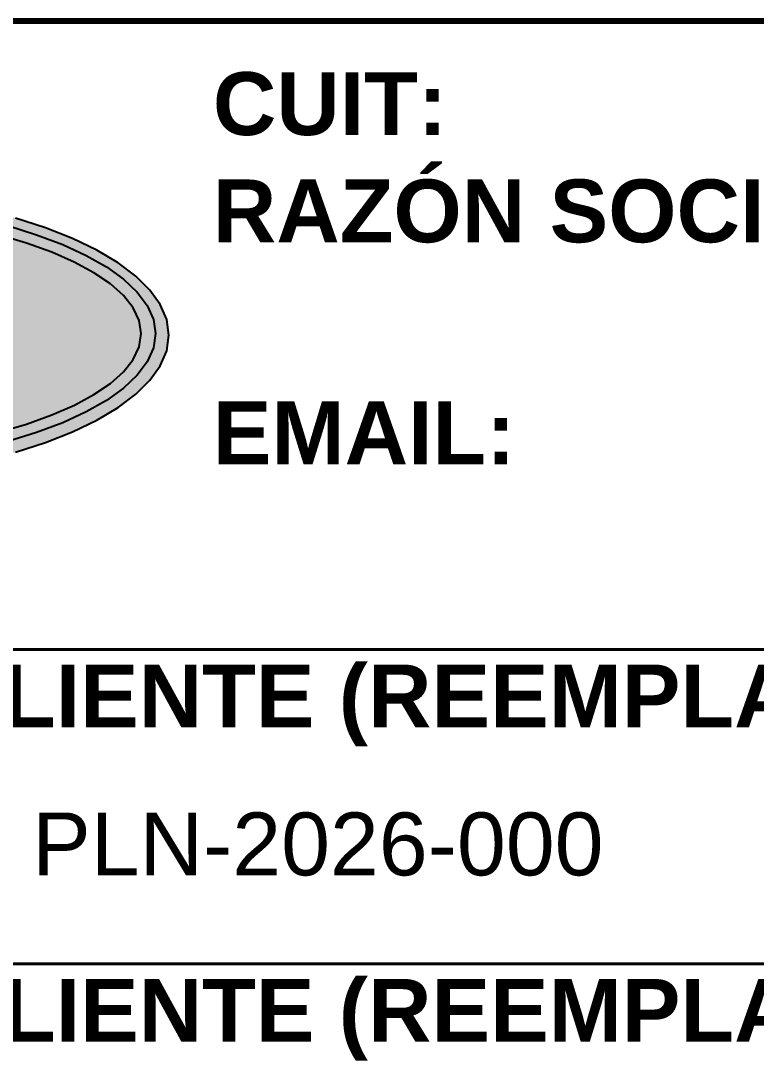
# Model space of a CAD drawing. Header units: millimetres. Extents: x 0 to 869, y 0 to 594.
# Drawn here: x 791.02 to 810.9, y 37.87 to 66 of the extents above; entities that cross this region are included whole.
import ezdxf
from ezdxf.enums import TextEntityAlignment as Align

# ---------------------------------------------------------------- set-up
doc = ezdxf.new("R2010")
doc.units = ezdxf.units.MM
doc.layers.add('291-E-TEXTOS', color=7, linetype='Continuous')
doc.layers.add('291-G-ROTULO', color=7, linetype='Continuous')
doc.styles.add('ARIAL', font='arial.ttf')
doc.styles.add('ARIAL_BOLD', font='arialbd.ttf')

msp = doc.modelspace()

# ---------------------------------------------------------------- hatches: boundary and pattern name
at = {"layer": '291-G-ROTULO', "true_color": 0x00095b}
msp.add_hatch(color=7, dxfattribs=at).paths.add_polyline_path([(783.624, 61.603), (782.458, 61.582), (781.326, 61.52), (780.233, 61.419), (779.186, 61.281), (778.189, 61.108), (777.249, 60.903), (776.371, 60.667), (775.562, 60.402), (774.826, 60.111), (774.17, 59.795), (773.599, 59.457), (773.12, 59.098), (772.736, 58.721), (772.456, 58.328), (772.283, 57.92), (772.224, 57.5), (772.283, 57.08), (772.456, 56.672), (772.736, 56.279), (773.12, 55.902), (773.599, 55.543), (774.17, 55.205), (774.827, 54.889), (775.562, 54.598), (776.372, 54.333), (777.249, 54.097), (778.189, 53.892), (779.186, 53.719), (780.233, 53.581), (781.326, 53.48), (782.458, 53.418), (783.624, 53.397), (784.79, 53.418), (785.922, 53.48), (787.015, 53.581), (788.063, 53.719), (789.059, 53.892), (789.999, 54.097), (790.877, 54.333), (791.686, 54.598), (792.422, 54.889), (793.078, 55.205), (793.649, 55.543), (794.129, 55.902), (794.512, 56.279), (794.792, 56.672), (794.965, 57.08), (795.024, 57.5), (794.965, 57.92), (794.792, 58.328), (794.512, 58.721), (794.129, 59.098), (793.649, 59.457), (793.078, 59.795), (792.422, 60.111), (791.686, 60.402), (790.877, 60.667), (789.999, 60.903), (789.059, 61.108), (788.063, 61.281), (787.015, 61.419), (785.922, 61.52), (784.79, 61.582)])
at = {"layer": '291-G-ROTULO', "true_color": 0xffffff}
h = msp.add_hatch(color=7, dxfattribs=at)
h.paths.add_polyline_path([(784.804, 53.776), (785.895, 53.834), (786.947, 53.927), (787.956, 54.054), (788.916, 54.214), (789.821, 54.403), (790.667, 54.621), (791.447, 54.865), (792.155, 55.134), (792.787, 55.425), (793.337, 55.737), (793.8, 56.068), (794.169, 56.416), (794.44, 56.779), (794.606, 57.154), (794.663, 57.541), (794.606, 57.928), (794.44, 58.304), (794.169, 58.667), (793.8, 59.015), (793.338, 59.345), (792.787, 59.657), (792.155, 59.949), (791.447, 60.217), (790.667, 60.462), (789.821, 60.68), (788.916, 60.869), (787.956, 61.028), (786.947, 61.156), (785.895, 61.249), (784.804, 61.306), (783.682, 61.326), (782.559, 61.306), (781.468, 61.249), (780.416, 61.156), (779.407, 61.028), (778.447, 60.869), (777.542, 60.68), (776.696, 60.462), (775.916, 60.217), (775.207, 59.949), (774.575, 59.657), (774.025, 59.345), (773.563, 59.014), (773.193, 58.667), (772.923, 58.304), (772.756, 57.928), (772.7, 57.541), (772.756, 57.154), (772.923, 56.779), (773.193, 56.416), (773.563, 56.068), (774.025, 55.737), (774.575, 55.425), (775.207, 55.134), (775.916, 54.865), (776.696, 54.621), (777.542, 54.403), (778.447, 54.214), (779.407, 54.054), (780.416, 53.927), (781.468, 53.834), (782.559, 53.776), (783.682, 53.757)])
h.paths.add_polyline_path([(784.765, 60.98), (785.817, 60.928), (786.832, 60.843), (787.806, 60.726), (788.732, 60.581), (789.606, 60.408), (790.421, 60.209), (791.174, 59.986), (791.858, 59.74), (792.467, 59.474), (792.998, 59.189), (793.444, 58.887), (793.801, 58.569), (794.062, 58.238), (794.222, 57.895), (794.277, 57.541), (794.222, 57.188), (794.062, 56.845), (793.801, 56.513), (793.444, 56.196), (792.998, 55.893), (792.468, 55.608), (791.858, 55.342), (791.174, 55.097), (790.421, 54.874), (789.606, 54.675), (788.732, 54.502), (787.806, 54.356), (786.833, 54.24), (785.817, 54.155), (784.765, 54.102), (783.682, 54.084), (782.598, 54.102), (781.546, 54.155), (780.531, 54.24), (779.557, 54.356), (778.631, 54.501), (777.757, 54.675), (776.942, 54.874), (776.189, 55.097), (775.505, 55.342), (774.895, 55.608), (774.365, 55.893), (773.918, 56.196), (773.562, 56.513), (773.301, 56.844), (773.14, 57.188), (773.086, 57.541), (773.14, 57.895), (773.301, 58.238), (773.562, 58.569), (773.918, 58.887), (774.365, 59.189), (774.895, 59.474), (775.505, 59.74), (776.189, 59.986), (776.942, 60.209), (777.757, 60.408), (778.631, 60.581), (779.557, 60.726), (780.531, 60.843), (781.546, 60.928), (782.598, 60.98), (783.682, 60.998)])

# ---------------------------------------------------------------- linework, layer by layer
at = {"layer": '291-E-TEXTOS', "color": 7, "lineweight": 40}
for p, q in [((651, 49), (826, 49)), ((771.035, 40.5), (826, 40.5))]:
    msp.add_line(p, q, dxfattribs=at)
at = {"layer": '291-E-TEXTOS', "color": 7, "lineweight": 80}
msp.add_lwpolyline([(651, 66), (826, 66), (826, 15), (651, 15)], close=True, dxfattribs=at)
at = {"layer": '291-E-TEXTOS'}
for points in [[(790.877, 54.333), (791.686, 54.598), (792.422, 54.889), (793.078, 55.205), (793.649, 55.543), (794.129, 55.902), (794.512, 56.279), (794.792, 56.672), (794.965, 57.08), (795.024, 57.5), (794.965, 57.92), (794.792, 58.328), (794.512, 58.721), (794.129, 59.098), (793.649, 59.457), (793.078, 59.795), (792.422, 60.111), (791.686, 60.402), (790.877, 60.667)], [(790.421, 54.874), (791.174, 55.097), (791.858, 55.342), (792.468, 55.608), (792.998, 55.893), (793.444, 56.196), (793.801, 56.513), (794.062, 56.845), (794.222, 57.188), (794.277, 57.541), (794.222, 57.895), (794.062, 58.238), (793.801, 58.569), (793.444, 58.887), (792.998, 59.189), (792.467, 59.474), (791.858, 59.74), (791.174, 59.986), (790.421, 60.209)], [(790.667, 60.462), (791.447, 60.217), (792.155, 59.949), (792.787, 59.657), (793.338, 59.345), (793.8, 59.015), (794.169, 58.667), (794.44, 58.304), (794.606, 57.928), (794.663, 57.541), (794.606, 57.154), (794.44, 56.779), (794.169, 56.416), (793.8, 56.068), (793.337, 55.737), (792.787, 55.425), (792.155, 55.134), (791.447, 54.865), (790.667, 54.621)]]:
    msp.add_lwpolyline(points, dxfattribs=at)

# ---------------------------------------------------------------- texts
at = {"layer": '291-E-TEXTOS', "color": 7, "style": 'ARIAL_BOLD'}
for s, p in [('CUIT:', (796.213, 62.4)), ('RAZÓN SOCIAL:', (796.213, 59.5)), ('EMAIL:', (796.213, 53.5)), ('CODIGO DEL CLIENTE (REEMPLAZA A):', (773.099, 46.383)), ('CODIGO DEL CLIENTE (REEMPLAZADO POR):', (773.099, 37.883))]:
    msp.add_text(s, height=1.7, dxfattribs=at).set_placement(p, align=Align.BOTTOM_LEFT)
at = {"layer": '291-E-TEXTOS', "color": 7, "style": 'ARIAL'}
msp.add_text('PLN-2026-000', height=1.7, dxfattribs=at).set_placement((799.05, 42.383), align=Align.BOTTOM_CENTER)

doc.saveas('drawing.dxf')
